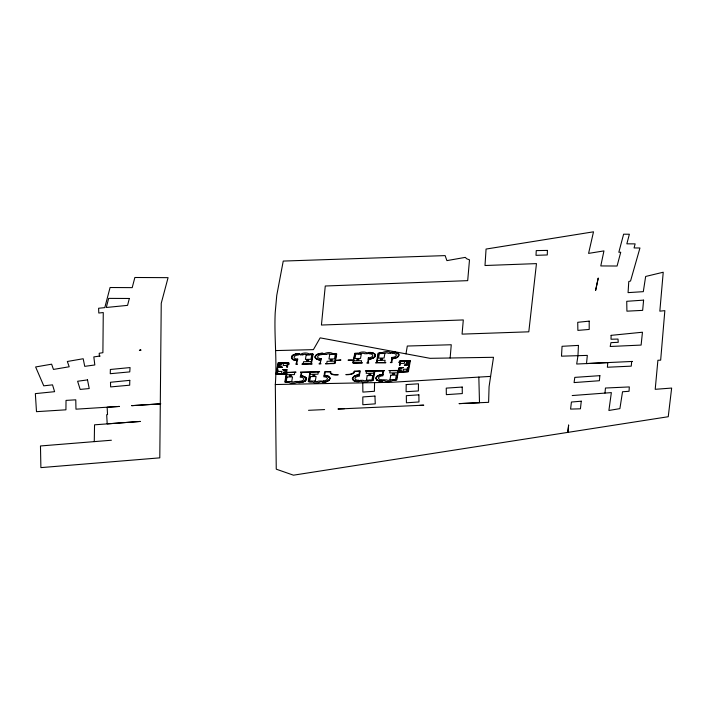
<?xml version="1.0" encoding="UTF-8"?>
<svg xmlns="http://www.w3.org/2000/svg" width="707" height="707" viewBox="0 0 707 707"><rect width="100%" height="100%" fill="white"/><g stroke="black" fill="none" stroke-linecap="round" stroke-linejoin="round"><path stroke-width="1.06" d="M275.315 384.528L276.251 469.174L293.458 475.184L668.239 416.723L671.65 388.063L655.212 389.31L657.899 360.27L660.665 360.155L664.845 310.656L659.834 311.16L663.228 272.23L645.65 276.464L643.308 291.664L628.072 292.627L628.779 281.501L630.538 281.033L639.95 247.989L634.064 247.945L635.133 243.88L626.853 243.827L629.371 234.229L623.618 234.203L618.828 252.24L620.728 252.258L617.078 266.026L600.782 265.938L603.946 250.905L588.586 253.389L593.509 231.816L486.062 249.058L485.002 265.514L536.463 263.614L528.801 331.813L462.069 334.119L463.306 319.944L321.429 325.034L325.273 286.008L467.689 280.652L469.501 259.867L466.682 258.753L465.286 257.375L446.912 260.618L445.127 255.607L283.242 261.069L276.764 295.349L275.2 312.697C274.086 336.576 277.162 360.579 275.315 384.528L391.21 382.31L490.605 376.398L493.504 357.3L430.05 358.325L320.156 337.858L313.404 349.638L275.889 350.575M94.27 441.619L94.544 424.819L140.304 421.434L107.199 423.882L106.686 414.682L107.535 414.62L107.146 407.223L119.342 406.437L75.967 409.176L75.782 399.817L66.025 400.401L65.928 409.813L36.49 411.668L35.35 393.622L54.607 391.678L52.521 384.855L43.754 385.828L35.624 366.96L51.62 364.185L53.449 369.425L69.198 366.774L67.333 361.489L83.187 358.741L84.734 366.35L94.818 364.962L93.828 356.911L100.102 356.001L99.378 356.107L99.21 353.27L102.895 352.696L103.266 312.556L98.794 313.024L98.609 308.252L104.786 307.633L110.08 287.51L132.209 287.634L134.869 277.489L168.072 277.657L161.24 303.312L159.791 457.853L40.891 467.619L40.467 445.967L111.388 440.24M374.577 382.664L374.401 391.28L362.877 392.102L362.762 382.858M276.075 373.87L278.063 363.062M288.854 363.053L288.041 362.576L278.081 363.045M301.774 372.598L301.191 375.841L302.402 375.947M308.296 381.497L309.913 372.421M336.753 353.924L335.622 360.42L340.968 360.013L338.255 360.331A5.559 2.801 -4.9 0 0 335.595 360.711L334.994 363.274M374.878 371.325L373.155 380.534M410.316 360.932L408.39 371.626M450.138 358.007L451.26 344.751L407.303 346.032L405.986 353.836M604.98 393.083L605.457 388.028L629.31 386.932L629.044 391.28L622.531 391.758L619.898 408.628L608.895 410.467L611.352 392.606L572.202 395.549M490.605 376.398L489.076 386.685L488.608 402.327L459.011 403.626L479.496 402.725L478.833 377.096M276.888 373.773C276.128 372.386 278.116 368.48 278.09 370.017L277.444 373.623L285.796 373.482L286.441 369.876L282.535 369.673L286.954 369.646M278.063 367.154L278.752 363.283M283.516 363.425L283.145 365.475L287.148 365.404M286.998 369.726L286.644 372.465M287.484 366.995L288.217 362.903L288.103 364.255M288.854 363.062L289.066 364.37L288.156 364.335M294.757 372.545L294.395 374.604L286.397 374.737L286.759 372.686L296.047 372.165L286.688 372.395M297.293 360.42L296.71 363.725L297.461 364.229L295.871 364.255L296.233 363.919M298.761 354.198L298.822 353.862A6.213 3.137 -4.9 0 0 291.947 356.938A6.213 3.137 -4.9 0 0 296.913 360.19L296.984 360.199M299.37 353.721L299.998 354.216M298.575 382.584L297.956 382.08M299.194 382.107L299.132 382.452A6.213 3.137 -4.9 0 0 305.998 379.376A6.213 3.137 -4.9 0 0 301.041 376.115L300.74 376.044M300.652 375.894L301.235 372.589L300.493 372.085L319.599 371.749L310.311 372.28L309.949 374.33L317.947 374.189L318.318 372.138M303.188 363.76L303.559 361.71L311.557 361.569L311.195 363.619L301.907 364.149L312.167 363.972L311.407 363.707L313.13 354.198M320.854 360.004L320.271 363.336L321.013 363.813L318.972 363.849L319.811 363.539M322.312 353.792L322.374 353.447A6.213 3.137 -4.9 0 0 315.508 356.522A6.213 3.137 -4.9 0 0 320.465 359.783L320.625 359.801M322.745 381.7L322.684 382.036A6.213 3.137 -4.9 0 0 329.55 378.961A6.213 3.137 -4.9 0 0 324.593 375.709L324.425 375.682M324.213 375.479C324.76 369.628 323.886 371.979 330.69 371.608M326.749 363.354L327.111 361.304L335.109 361.162L334.747 363.212L325.459 363.743L333.987 363.592M330.735 371.696L330.69 371.917A5.55 2.801 -4.9 0 0 335.701 374.657C343.62 374.365 331.3 376.204 330.408 373.119M354.198 371.281L354.154 371.511A5.55 2.801 -4.9 0 1 348.136 374.436C340.385 374.569 353.809 375.709 354.463 372.121M361.189 362.753L361.551 360.703L353.553 360.835L353.191 362.894L362.399 362.824L353.394 363.204M359.403 374.869C360.738 368.895 361.639 371.263 354.225 371.228M358.661 381.073L358.599 381.418A6.213 3.137 -4.9 0 1 352.784 378.563A6.213 3.137 -4.9 0 1 358.935 375.108L358.962 375.108M369.063 352.979L369.125 352.634A6.213 3.137 -4.9 0 1 374.94 355.488A6.213 3.137 -4.9 0 1 368.78 358.944L368.647 358.962M368.312 359.183L367.711 362.505L366.792 363.018L368.833 362.983L368.188 362.611M366.535 371.299L366.173 373.349L374.171 373.208L374.533 371.157L365.378 370.954L384.484 370.618L383.556 371.157L382.964 374.463M368.267 362.452L368.842 359.209L371.564 358.723M384.741 362.338L385.112 360.287L377.114 360.429L376.743 362.479L385.898 362.682L375.638 362.868L376.495 362.576L378.068 353.173M382.213 380.666L382.151 381.002A6.213 3.137 -4.9 0 1 376.336 378.148A6.213 3.137 -4.9 0 1 382.496 374.701L382.92 374.542M391.872 358.767L391.28 362.072L390.344 362.611L391.934 362.576L391.775 362.152M390.087 370.883L389.725 372.942L397.723 372.801L398.085 370.751L388.93 370.548L398.244 370.433M398.288 370.512L398.978 367.693L403.423 367.56L399.411 367.905L398.775 371.511L407.126 371.361L407.418 367.49L408.284 367.525M399.747 362.311L400.118 360.959M396.83 379.915L398.209 372.182L408.354 371.679M399.393 365.042L400.118 360.959M400.666 361.383L400.303 363.433L404.298 363.363L404.669 361.312M408.328 367.613L407.541 371.59L398.704 371.917L407.851 371.617L409.751 360.844L400.639 361.021L409.459 360.915M408.814 364.874L409.503 361.003M375.426 355.789L374.763 353.889M375.426 355.798L374.984 356.682M391.802 362.099L392.394 358.803L393.437 358.688M354.472 372.103L354.711 371.414L359.651 371.325M383.044 371.095L382.434 374.427L381.833 374.48M359.527 371.449L358.882 374.834L356.991 375.108M383.061 371.078L374.834 371.122M323.541 353.818L322.719 353.182L319.423 353.535M321.499 381.683L322.339 382.31L326.042 381.851M357.769 353.226L355.108 353.235M381.32 352.811L379.146 352.758M369.947 380.834L372.112 380.887M393.499 380.428L395.858 380.463M374.984 356.69L374.25 357.415M315.667 355.418C311.849 360.402 323.841 358.643 319.75 363.442M309.975 354.18L312.671 354.428L311.071 363.442L310.541 363.725M287.935 382.169L285.283 381.904L286.883 372.872L287.475 372.589M333.571 353.73L336.223 354.021L334.623 363.027L334.093 363.31M311.487 381.753L308.835 381.497L310.435 372.456L311.027 372.174M367.746 353.173L368.683 353.2M359.934 380.914L359.112 380.843M391.333 352.74L392.323 352.775M383.486 380.499L382.54 380.446M391.917 358.688L392.341 358.537A6.213 3.137 -4.9 0 0 398.492 355.082A6.213 3.137 -4.9 0 0 392.685 352.227L392.5 352.705M278.788 363.23L287.687 362.85L278.549 363.151L276.631 373.906L285.752 373.756L276.95 373.862M287.413 367.083L286.529 367.145L287.616 363.265L279.265 363.407L278.62 367.013L282.526 367.216L278.125 367.251M310.028 372.244L301.748 372.439M329.179 380.286L330.151 378.192M376.787 376.424L375.797 378.174L376.61 379.845M399.702 362.373L398.739 362.461L400.215 360.632L410.307 360.835M408.787 364.927L404.298 365.095L408.31 364.75L408.946 361.144L400.595 361.295L400.303 365.166L399.455 365.139M305.504 380.799L306.582 379.164L306.166 377.653M329.17 380.286L326.06 381.851M376.796 376.416L379.509 374.975M316.002 355.1L316.983 354.437M305.504 380.799L304.832 381.276M374.242 357.424L373.225 358.069M353.88 376.345L352.245 378.59L353.659 380.684M293.122 355.029C290.365 356.098 291.266 359.739 294.006 360.013M353.889 376.336L354.499 375.983M293.131 355.029L295.243 354.11M304.823 381.285L301.88 382.416L298.646 382.69M354.817 353.341L353.306 360.11L348.03 360.163L350.69 360.119A5.559 2.801 -4.9 0 1 353.235 360.402L352.881 362.912M373.216 358.069L372.342 358.458M354.507 375.983L355.762 375.452M334.703 363.451L334.181 363.575M317.673 354.11L319.414 353.535M372.333 358.467L371.573 358.723M355.771 375.452L356.973 375.117M379.518 374.975L381.17 374.577M392.429 351.962L391.342 352.599M382.434 381.259L383.494 380.631M295.455 354.048L299.335 353.641M394.303 358.529C396.282 358.096 399.685 356.752 398.845 354.172M368.877 352.378L367.79 353.014M419.569 405.385L423.767 405.191L337.946 409L344.503 408.717M324.593 409.583L308.517 410.307M392.473 351.962L394.197 351.989M382.363 381.267L380.843 381.259M312.229 353.924L310.011 354.021M335.869 353.509L333.571 353.606M299.132 354.419L300.042 354.375M277.913 371.475L281.916 371.405L281.545 373.464L277.551 373.535M383.698 379.959L386.57 379.906A2.678 1.352 -4.9 0 0 390.626 379.836M322.401 381.48L321.508 381.559M285.699 382.39L287.979 382.337M311.54 381.921L308.888 381.948M377.423 362.558L376.937 362.346L378.537 353.288L381.347 352.934M353.809 362.974L353.376 362.7L354.985 353.694L357.804 353.359M397.414 370.671L397.9 370.91L396.282 379.968L393.507 380.304M373.853 371.078L374.348 371.343L372.739 380.357L369.947 380.711M369.796 352.36L372.439 352.705M312.353 353.924L313.007 354.101M380.834 381.259L379.412 381.064M394.214 351.989L397.741 353.032M356.655 381.603L358.9 381.665L359.934 381.038M356.646 381.603L355.656 381.435M295.34 360.331L296.754 360.464L296.215 363.902M295.332 360.331L294.192 360.075M302.614 375.983L306.158 377.653M379.394 381.064L378.307 380.773M355.648 381.435L353.951 380.843M322.454 353.968L323.567 353.942M299.07 381.939L297.947 381.966M372.448 352.713L374.763 353.88M377.962 380.64L377.087 380.198M328.313 376.204L324.752 375.435L325.255 371.953L330.178 371.838L330.399 373.102M328.322 376.204L330.151 378.192M377.087 380.198L376.619 379.853M397.873 353.12L398.845 354.172M276.198 374.109L286.123 374.144L284.868 382.151M311.707 381.223A5.232 2.642 -4.9 0 0 316.285 382.902A5.232 2.642 -4.9 0 0 321.499 381.046L318.627 381.091A2.678 1.352 -4.9 0 1 314.58 381.161M288.147 381.63A5.232 2.642 -4.9 0 0 292.733 383.318A5.232 2.642 -4.9 0 0 297.939 381.462L295.075 381.497A2.678 1.352 -4.9 0 1 291.028 381.568M369.938 380.207A5.232 2.642 -4.9 0 1 364.732 382.063A5.232 2.642 -4.9 0 1 360.146 380.375L363.018 380.313A2.678 1.352 -4.9 0 0 367.066 380.242M393.499 379.792A5.232 2.642 -4.9 0 1 388.284 381.647A5.232 2.642 -4.9 0 1 383.707 379.968M406.198 384.564L406.101 391.705L418.367 390.953L418.464 383.813L406.198 384.564M129.788 380.348L129.69 385.191L110.646 386.923L110.486 382.266L129.788 380.348M611.122 335.348L611.016 339.236L618.006 339.068L618.236 342.312L610.954 342.648L610.194 346.483L641.108 345.078L642.46 332.228L611.122 335.348M110.372 369.478L110.257 373.703L129.761 371.891L130.07 367.569L110.372 369.478M547.412 250.411L547.28 254.962L536.003 255.324L536.26 250.596L547.412 250.411M578.441 345.405L577.955 355.798L576.691 364.025L607.826 362.594L607.366 367.242L631.263 366.146L631.678 361.48L632.35 361.445L586.518 363.575L587.323 355.4L561.491 356.169L562.065 346.297L578.441 345.405M643.6 300.139L642.654 310.364L626.915 311.168L626.729 301.306L643.6 300.139M599.872 375.656L599.386 380.728L574.075 382.575L574.8 377.379L599.872 375.656M568.631 425.119L567.845 432.154L568.631 425.119M581.269 401.196L580.429 408.805L570.584 409.097L571.424 402.036L581.269 401.196M279.212 365.952L279.079 366.686L281.077 366.65L281.209 365.917L279.212 365.952M283.984 370.238L283.852 370.963L285.858 370.928L285.982 370.203L283.984 370.238M286.989 377.008L286.176 381.568L291.735 381.471L292.539 376.911L286.989 377.008M297.709 359.085L297.488 360.34A6.487 3.27 -4.9 0 1 291.629 357.141A6.487 3.27 -4.9 0 1 298.663 353.721L298.442 354.976A4.03 2.033 -4.9 0 0 294.077 357.106A4.03 2.033 -4.9 0 0 297.709 359.085M299.512 381.329L299.282 382.584A6.487 3.27 -4.9 0 0 306.317 379.164A6.487 3.27 -4.9 0 0 300.466 375.974L300.236 377.229A4.03 2.033 -4.9 0 1 303.877 379.208A4.03 2.033 -4.9 0 1 299.512 381.329M306.219 354.843L305.406 359.403L310.965 359.306L311.778 354.746L306.219 354.843M310.541 376.592L309.728 381.153L315.287 381.055L316.1 376.495L310.541 376.592M321.27 358.67L321.04 359.925A6.487 3.27 -4.9 0 1 315.189 356.735A6.487 3.27 -4.9 0 1 322.224 353.314L321.994 354.569A4.03 2.033 -4.9 0 0 317.629 356.69A4.03 2.033 -4.9 0 0 321.27 358.67M323.064 380.923L322.843 382.178A6.487 3.27 -4.9 0 0 329.869 378.758A6.487 3.27 -4.9 0 0 324.018 375.558L323.797 376.813A4.03 2.033 -4.9 0 1 327.429 378.802A4.03 2.033 -4.9 0 1 323.064 380.923M329.771 354.437L328.958 358.997L334.517 358.9L335.33 354.34L329.771 354.437M355.771 353.977L354.958 358.537L360.517 358.44L361.33 353.88L355.771 353.977M358.617 380.304L358.396 381.559A6.487 3.27 -4.9 0 1 352.537 378.36A6.487 3.27 -4.9 0 1 359.571 374.94L359.35 376.195A4.03 2.033 -4.9 0 0 354.985 378.316A4.03 2.033 -4.9 0 0 358.617 380.304M368.374 357.848L368.153 359.103A6.487 3.27 -4.9 0 0 375.187 355.692A6.487 3.27 -4.9 0 0 369.328 352.493L369.107 353.747A4.03 2.033 -4.9 0 1 372.739 355.727A4.03 2.033 -4.9 0 1 368.374 357.848M367.207 375.603L366.394 380.163L371.953 380.066L372.766 375.505L367.207 375.603M379.332 353.571L378.519 358.131L384.069 358.034L384.882 353.473L379.332 353.571M382.169 379.889L381.948 381.144A6.487 3.27 -4.9 0 1 376.097 377.953A6.487 3.27 -4.9 0 1 383.123 374.533L382.902 375.788A4.03 2.033 -4.9 0 0 378.537 377.909A4.03 2.033 -4.9 0 0 382.169 379.889M391.934 357.442L391.705 358.696A6.487 3.27 -4.9 0 0 398.739 355.276A6.487 3.27 -4.9 0 0 392.889 352.086L392.659 353.341A4.03 2.033 -4.9 0 1 396.291 355.321A4.03 2.033 -4.9 0 1 391.934 357.442M390.759 375.196L389.946 379.756L395.505 379.659L396.318 375.099L390.759 375.196M399.755 368.214L399.632 368.948L401.629 368.913L401.762 368.179L399.755 368.214M403.423 369.293L403.052 371.343L407.055 371.272L407.418 369.222L403.423 369.293M406.092 363.743L405.959 364.476L407.966 364.441L408.089 363.707L406.092 363.743M598.193 278.196L595.656 290.268L598.193 278.196M129.337 298.478L127.56 305.371L106.28 307.483L108.666 298.381L129.337 298.478M87.509 379.898L77.611 381.259L80.174 389.416L89.232 388.55L87.509 379.898M140.472 350.151L139.385 350.283L141.055 350.08L140.472 350.151M589.196 321.137L577.734 322.304L577.875 330.39L589.205 329.435L589.196 321.137M374.94 396.07L362.824 396.945L362.832 404.74L375.267 403.856L374.94 396.07M462.21 387.056L446.25 388.125L446.347 394.647L462.307 393.578L462.21 387.056M418.889 394.851L406.331 395.673L406.419 402.787L418.968 401.965L418.889 394.851M160.683 403.83L131.758 405.659L160.683 403.83M302.879 354.808L299.998 354.861A5.232 2.642 -4.9 0 1 305.221 352.996A5.232 2.642 -4.9 0 1 309.799 354.684L306.926 354.737A2.678 1.352 -4.9 0 0 302.879 354.808M326.431 354.401L323.559 354.454A5.232 2.642 -4.9 0 1 328.773 352.59A5.232 2.642 -4.9 0 1 333.351 354.269L330.487 354.331A2.678 1.352 -4.9 0 0 326.431 354.401M360.65 353.8L357.777 353.853A5.232 2.642 -4.9 0 1 362.991 351.989A5.232 2.642 -4.9 0 1 367.578 353.677L364.706 353.73A2.678 1.352 -4.9 0 0 360.658 353.809M384.21 353.394L381.329 353.447A5.232 2.642 -4.9 0 1 386.552 351.582A5.232 2.642 -4.9 0 1 391.13 353.261L388.258 353.323A2.678 1.352 -4.9 0 0 384.21 353.394M330.699 360.579A1.025 0.521 -4.9 0 0 332.228 360.022A1.025 0.521 -4.9 0 0 330.682 359.677A1.025 0.521 -4.9 0 0 330.699 360.579M307.138 360.985A1.025 0.521 -4.9 0 0 308.676 360.437A1.025 0.521 -4.9 0 0 307.13 360.084A1.025 0.521 -4.9 0 0 307.138 360.985M313.351 375.885A1.025 0.521 -4.9 0 0 314.88 375.329A1.025 0.521 -4.9 0 0 313.334 374.984A1.025 0.521 -4.9 0 0 313.351 375.885M289.79 376.292A1.025 0.521 -4.9 0 0 291.328 375.744A1.025 0.521 -4.9 0 0 289.782 375.39A1.025 0.521 -4.9 0 0 289.79 376.292M357.362 360.11A1.025 0.521 -4.9 0 0 358.9 359.554A1.025 0.521 -4.9 0 0 357.353 359.209A1.025 0.521 -4.9 0 0 357.362 360.11M380.914 359.704A1.025 0.521 -4.9 0 0 382.452 359.147A1.025 0.521 -4.9 0 0 380.905 358.803A1.025 0.521 -4.9 0 0 380.914 359.704M369.346 374.904A1.025 0.521 -4.9 0 0 370.883 374.357A1.025 0.521 -4.9 0 0 369.337 374.003A1.025 0.521 -4.9 0 0 369.346 374.904M392.906 374.498A1.025 0.521 -4.9 0 0 394.435 373.941A1.025 0.521 -4.9 0 0 392.889 373.596A1.025 0.521 -4.9 0 0 392.906 374.498M283.94 373.19A0.981 0.495 -4.9 0 0 285.407 372.66A0.981 0.495 -4.9 0 0 283.931 372.333A0.981 0.495 -4.9 0 0 283.94 373.19M280.149 364.618A0.981 0.495 -4.9 0 0 281.616 364.087A0.981 0.495 -4.9 0 0 280.14 363.76A0.981 0.495 -4.9 0 0 280.149 364.618M399.941 371.175A0.981 0.495 -4.9 0 0 401.408 370.645A0.981 0.495 -4.9 0 0 399.923 370.309A0.981 0.495 -4.9 0 0 399.941 371.175M406.817 362.408A0.981 0.495 -4.9 0 0 408.284 361.878A0.981 0.495 -4.9 0 0 406.799 361.551A0.981 0.495 -4.9 0 0 406.817 362.408"/></g></svg>
